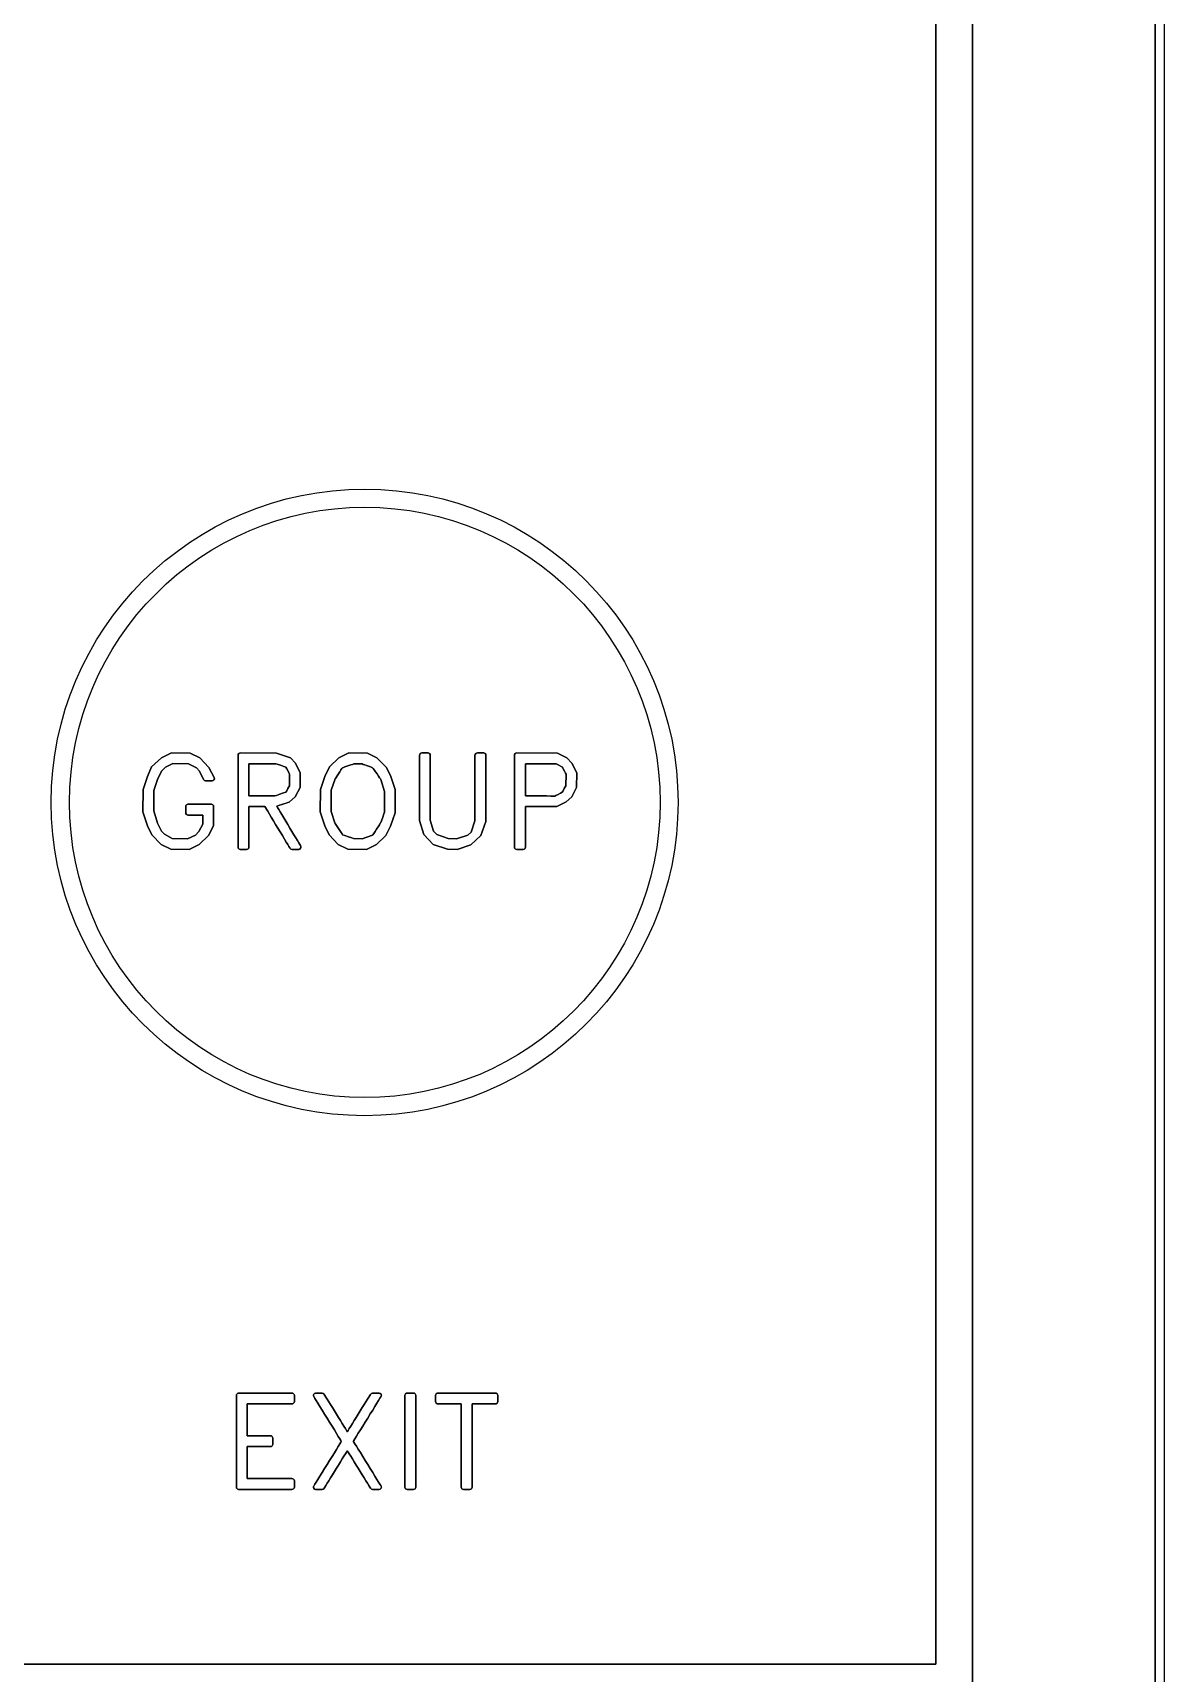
# Model space of a CAD drawing. Extents: x 5.5 to 12.5, y 5.1 to 18.5.
# Drawn here: x 11.264 to 12.51, y 13.008 to 14.815 of the extents above; entities that cross this region are included whole.
import ezdxf

# ---------------------------------------------------------------- set-up
doc = ezdxf.new("R2010")
doc.units = 0
doc.header["$MEASUREMENT"] = 0
doc.layers.get('0').update_dxf_attribs({"linetype": 'CONTINUOUS'})

msp = doc.modelspace()

# ---------------------------------------------------------------- linework, layer by layer
at = {"color": 7}
for centre, radius in [((11.6296, 13.9673), 0.345), ((11.6298, 13.9673), 0.325)]:
    msp.add_circle(centre, radius, dxfattribs=at)
for points, knots in [([(12.1297, 18.4983), (12.1297, 18.4983), (5.8796, 18.4983), (5.8796, 18.4983), (5.6701, 18.4983), (5.4996, 18.3279), (5.4996, 18.1183), (5.4996, 18.1183), (5.4996, 5.8684), (5.4996, 5.8684), (5.4996, 5.6589), (5.6701, 5.4884), (5.8796, 5.4884), (5.8796, 5.4884), (12.1297, 5.4884), (12.1297, 5.4884), (12.3391, 5.4884), (12.5097, 5.6589), (12.5097, 5.8684), (12.5097, 5.8684), (12.5097, 18.1183), (12.5097, 18.1183), (12.5097, 18.3279), (12.3391, 18.4983), (12.1297, 18.4983)], [0, 0, 0, 0, 1, 1, 1, 2, 2, 2, 3, 3, 3, 4, 4, 4, 5, 5, 5, 6, 6, 6, 7, 7, 7, 8, 8, 8, 8]), ([(12.1297, 18.4883), (12.1297, 18.4883), (5.8796, 18.4883), (5.8796, 18.4883), (5.6756, 18.4883), (5.5096, 18.3224), (5.5096, 18.1183), (5.5096, 18.1183), (5.5096, 5.8684), (5.5096, 5.8684), (5.5096, 5.6644), (5.6756, 5.4984), (5.8796, 5.4984), (5.8796, 5.4984), (12.1297, 5.4984), (12.1297, 5.4984), (12.1724, 5.4984), (12.213, 5.5056), (12.2513, 5.519), (12.2513, 5.519), (12.2489, 5.519), (12.2489, 5.519), (12.2489, 5.519), (12.2382, 5.5232), (12.2382, 5.5232), (12.2382, 5.5232), (12.2341, 5.5273), (12.2341, 5.5273), (12.2341, 5.5273), (12.231, 5.5332), (12.231, 5.5332), (12.2313, 5.5325), (12.2323, 5.5325), (12.233, 5.5321), (12.2327, 5.5328), (12.2323, 5.5339), (12.2323, 5.5339), (12.232, 5.5345), (12.2316, 5.5352), (12.2316, 5.5359), (12.2316, 5.537), (12.2323, 5.538), (12.2334, 5.5383), (12.2351, 5.539), (12.2365, 5.5383), (12.2372, 5.5363), (12.2372, 5.5363), (12.2378, 5.5356), (12.2382, 5.5349), (12.2382, 5.5352), (12.2389, 5.5356), (12.2389, 5.5359), (12.2389, 5.5363), (12.2389, 5.5366), (12.2385, 5.537), (12.2385, 5.537), (12.2406, 5.5321), (12.2406, 5.5321), (12.2406, 5.5321), (12.2423, 5.5304), (12.2434, 5.5297), (12.2444, 5.5294), (12.2502, 5.5273), (12.2502, 5.5273), (12.2502, 5.5273), (12.2578, 5.527), (12.2578, 5.527), (12.2578, 5.527), (12.2647, 5.5294), (12.2661, 5.5297), (12.2668, 5.5304), (12.2699, 5.5335), (12.2706, 5.5342), (12.2709, 5.5356), (12.273, 5.5414), (12.273, 5.5414), (12.273, 5.5414), (12.2733, 5.5463), (12.2733, 5.5463), (12.2733, 5.5463), (12.2709, 5.5528), (12.2706, 5.5542), (12.2699, 5.5549), (12.2668, 5.558), (12.2657, 5.559), (12.2647, 5.5594), (12.2589, 5.5614), (12.2589, 5.5614), (12.2589, 5.5614), (12.2513, 5.5614), (12.2513, 5.5614), (12.2513, 5.5614), (12.2444, 5.5594), (12.243, 5.559), (12.2423, 5.558), (12.2396, 5.5552), (12.2396, 5.5552), (12.2385, 5.5542), (12.2368, 5.5538), (12.2354, 5.5545), (12.2341, 5.5552), (12.2334, 5.5566), (12.2334, 5.558), (12.2334, 5.558), (12.2368, 5.5879), (12.2368, 5.5879), (12.2368, 5.5897), (12.2385, 5.591), (12.2403, 5.591), (12.2403, 5.591), (12.2713, 5.591), (12.2713, 5.591), (12.2733, 5.591), (12.2747, 5.589), (12.2747, 5.5869), (12.2747, 5.5848), (12.2733, 5.5828), (12.2713, 5.5828), (12.2713, 5.5828), (12.2496, 5.5828), (12.2447, 5.5828), (12.244, 5.5793), (12.2437, 5.5735), (12.243, 5.5676), (12.2461, 5.5687), (12.2499, 5.5697), (12.2499, 5.5697), (12.2499, 5.5697), (12.2602, 5.5697), (12.2602, 5.5697), (12.2602, 5.5697), (12.2695, 5.5666), (12.2695, 5.5666), (12.2702, 5.5662), (12.2706, 5.5659), (12.2709, 5.5656), (12.2709, 5.5656), (12.2775, 5.5594), (12.2775, 5.5594), (12.2778, 5.559), (12.2781, 5.5583), (12.2781, 5.558), (12.2781, 5.558), (12.2816, 5.5473), (12.2816, 5.5473), (12.2816, 5.5473), (12.2812, 5.5401), (12.2812, 5.5401), (12.2812, 5.5401), (12.2781, 5.5308), (12.2781, 5.5308), (12.2781, 5.5301), (12.2778, 5.5297), (12.2775, 5.5294), (12.2775, 5.5294), (12.2771, 5.529), (12.2771, 5.529), (12.408, 5.5862), (12.4997, 5.7168), (12.4997, 5.8684), (12.4997, 5.8684), (12.4997, 18.1183), (12.4997, 18.1183), (12.4997, 18.3224), (12.3336, 18.4883), (12.1297, 18.4883)], [0, 0, 0, 0, 1, 1, 1, 2, 2, 2, 3, 3, 3, 4, 4, 4, 5, 5, 5, 6, 6, 6, 7, 7, 7, 8, 8, 8, 9, 9, 9, 10, 10, 10, 11, 11, 11, 12, 12, 12, 13, 13, 13, 14, 14, 14, 15, 15, 15, 16, 16, 16, 17, 17, 17, 18, 18, 18, 19, 19, 19, 20, 20, 20, 21, 21, 21, 22, 22, 22, 23, 23, 23, 24, 24, 24, 25, 25, 25, 26, 26, 26, 27, 27, 27, 28, 28, 28, 29, 29, 29, 30, 30, 30, 31, 31, 31, 32, 32, 32, 33, 33, 33, 34, 34, 34, 35, 35, 35, 36, 36, 36, 37, 37, 37, 38, 38, 38, 39, 39, 39, 40, 40, 40, 41, 41, 41, 42, 42, 42, 43, 43, 43, 44, 44, 44, 45, 45, 45, 46, 46, 46, 47, 47, 47, 48, 48, 48, 49, 49, 49, 50, 50, 50, 51, 51, 51, 52, 52, 52, 53, 53, 53, 54, 54, 54, 55, 55, 55, 55]), ([(12.4997, 5.8684), (12.4997, 5.7168), (12.408, 5.5862), (12.2771, 5.529), (12.2771, 5.529), (12.2775, 5.5294), (12.2775, 5.5294), (12.2778, 5.5297), (12.2781, 5.5301), (12.2781, 5.5308), (12.2781, 5.5308), (12.2812, 5.5401), (12.2812, 5.5401), (12.2812, 5.5401), (12.2816, 5.5473), (12.2816, 5.5473), (12.2816, 5.5473), (12.2781, 5.558), (12.2781, 5.558), (12.2781, 5.5583), (12.2778, 5.559), (12.2775, 5.5594), (12.2775, 5.5594), (12.2709, 5.5656), (12.2709, 5.5656), (12.2706, 5.5659), (12.2702, 5.5662), (12.2695, 5.5666), (12.2695, 5.5666), (12.2602, 5.5697), (12.2602, 5.5697), (12.2602, 5.5697), (12.2499, 5.5697), (12.2499, 5.5697), (12.2499, 5.5697), (12.2461, 5.5687), (12.243, 5.5676), (12.2437, 5.5735), (12.244, 5.5793), (12.2447, 5.5828), (12.2496, 5.5828), (12.2713, 5.5828), (12.2713, 5.5828), (12.2733, 5.5828), (12.2747, 5.5848), (12.2747, 5.5869), (12.2747, 5.589), (12.2733, 5.591), (12.2713, 5.591), (12.2713, 5.591), (12.2403, 5.591), (12.2403, 5.591), (12.2385, 5.591), (12.2368, 5.5897), (12.2368, 5.5879), (12.2368, 5.5879), (12.2334, 5.558), (12.2334, 5.558), (12.2334, 5.5566), (12.2341, 5.5552), (12.2354, 5.5545), (12.2368, 5.5538), (12.2385, 5.5542), (12.2396, 5.5552), (12.2396, 5.5552), (12.2423, 5.558), (12.243, 5.559), (12.2444, 5.5594), (12.2513, 5.5614), (12.2513, 5.5614), (12.2513, 5.5614), (12.2589, 5.5614), (12.2589, 5.5614), (12.2589, 5.5614), (12.2647, 5.5594), (12.2657, 5.559), (12.2668, 5.558), (12.2699, 5.5549), (12.2706, 5.5542), (12.2709, 5.5528), (12.2733, 5.5463), (12.2733, 5.5463), (12.2733, 5.5463), (12.273, 5.5414), (12.273, 5.5414), (12.273, 5.5414), (12.2709, 5.5356), (12.2706, 5.5342), (12.2699, 5.5335), (12.2668, 5.5304), (12.2661, 5.5297), (12.2647, 5.5294), (12.2578, 5.527), (12.2578, 5.527), (12.2578, 5.527), (12.2502, 5.5273), (12.2502, 5.5273), (12.2502, 5.5273), (12.2444, 5.5294), (12.2434, 5.5297), (12.2423, 5.5304), (12.2406, 5.5321), (12.2406, 5.5321), (12.2406, 5.5321), (12.2385, 5.537), (12.2385, 5.537), (12.2389, 5.5366), (12.2389, 5.5363), (12.2389, 5.5359), (12.2389, 5.5356), (12.2382, 5.5352), (12.2382, 5.5349), (12.2378, 5.5356), (12.2372, 5.5363), (12.2372, 5.5363), (12.2365, 5.5383), (12.2351, 5.539), (12.2334, 5.5383), (12.2323, 5.538), (12.2316, 5.537), (12.2316, 5.5359), (12.2316, 5.5352), (12.232, 5.5345), (12.2323, 5.5339), (12.2323, 5.5339), (12.2327, 5.5328), (12.233, 5.5321), (12.2323, 5.5325), (12.2313, 5.5325), (12.231, 5.5332), (12.231, 5.5332), (12.2341, 5.5273), (12.2341, 5.5273), (12.2341, 5.5273), (12.2382, 5.5232), (12.2382, 5.5232), (12.2382, 5.5232), (12.2489, 5.519), (12.2489, 5.519), (12.2489, 5.519), (12.2513, 5.519), (12.2513, 5.519), (12.213, 5.5056), (12.1724, 5.4984), (12.1297, 5.4984), (12.1297, 5.4984), (5.8796, 5.4984), (5.8796, 5.4984), (5.6756, 5.4984), (5.5096, 5.6644), (5.5096, 5.8684), (5.5096, 5.8684), (5.5096, 18.1183), (5.5096, 18.1183), (5.5096, 18.3224), (5.6756, 18.4883), (5.8796, 18.4883), (5.8796, 18.4883), (12.1297, 18.4883), (12.1297, 18.4883), (12.3336, 18.4883), (12.4997, 18.3224), (12.4997, 18.1183), (12.4997, 18.1183), (12.4997, 5.8684), (12.4997, 5.8684)], [0, 0, 0, 0, 1, 1, 1, 2, 2, 2, 3, 3, 3, 4, 4, 4, 5, 5, 5, 6, 6, 6, 7, 7, 7, 8, 8, 8, 9, 9, 9, 10, 10, 10, 11, 11, 11, 12, 12, 12, 13, 13, 13, 14, 14, 14, 15, 15, 15, 16, 16, 16, 17, 17, 17, 18, 18, 18, 19, 19, 19, 20, 20, 20, 21, 21, 21, 22, 22, 22, 23, 23, 23, 24, 24, 24, 25, 25, 25, 26, 26, 26, 27, 27, 27, 28, 28, 28, 29, 29, 29, 30, 30, 30, 31, 31, 31, 32, 32, 32, 33, 33, 33, 34, 34, 34, 35, 35, 35, 36, 36, 36, 37, 37, 37, 38, 38, 38, 39, 39, 39, 40, 40, 40, 41, 41, 41, 42, 42, 42, 43, 43, 43, 44, 44, 44, 45, 45, 45, 46, 46, 46, 47, 47, 47, 48, 48, 48, 49, 49, 49, 50, 50, 50, 51, 51, 51, 52, 52, 52, 53, 53, 53, 54, 54, 54, 55, 55, 55, 55]), ([(12.2985, 11.5807), (12.2985, 11.5145), (12.2447, 11.4608), (12.1786, 11.4608), (12.1786, 11.4608), (5.8286, 11.4608), (5.8286, 11.4608), (5.7624, 11.4608), (5.7087, 11.5145), (5.7087, 11.5807), (5.7087, 11.5807), (5.7087, 16.5428), (5.7087, 16.5428), (5.7087, 16.609), (5.7624, 16.6627), (5.8286, 16.6627), (5.8286, 16.6627), (12.1786, 16.6627), (12.1786, 16.6627), (12.2447, 16.6627), (12.2985, 16.609), (12.2985, 16.5428), (12.2985, 16.5428), (12.2985, 11.5807), (12.2985, 11.5807)], [0, 0, 0, 0, 1, 1, 1, 2, 2, 2, 3, 3, 3, 4, 4, 4, 5, 5, 5, 6, 6, 6, 7, 7, 7, 8, 8, 8, 8]), ([(12.1786, 16.6627), (12.1786, 16.6627), (5.8286, 16.6627), (5.8286, 16.6627), (5.7624, 16.6627), (5.7087, 16.609), (5.7087, 16.5428), (5.7087, 16.5428), (5.7087, 11.5807), (5.7087, 11.5807), (5.7087, 11.5145), (5.7624, 11.4608), (5.8286, 11.4608), (5.8286, 11.4608), (12.1786, 11.4608), (12.1786, 11.4608), (12.2447, 11.4608), (12.2985, 11.5145), (12.2985, 11.5807), (12.2985, 11.5807), (12.2985, 16.5428), (12.2985, 16.5428), (12.2985, 16.609), (12.2447, 16.6627), (12.1786, 16.6627)], [0, 0, 0, 0, 1, 1, 1, 2, 2, 2, 3, 3, 3, 4, 4, 4, 5, 5, 5, 6, 6, 6, 7, 7, 7, 8, 8, 8, 8]), ([(12.1786, 16.6228), (12.1786, 16.6228), (5.8286, 16.6228), (5.8286, 16.6228), (5.7845, 16.6228), (5.7487, 16.5869), (5.7487, 16.5428), (5.7487, 16.5428), (5.7487, 13.0185), (5.7487, 13.0185), (5.7487, 13.0185), (12.2585, 13.0185), (12.2585, 13.0185), (12.2585, 13.0185), (12.2585, 16.5428), (12.2585, 16.5428), (12.2585, 16.5869), (12.2227, 16.6228), (12.1786, 16.6228)], [0, 0, 0, 0, 1, 1, 1, 2, 2, 2, 3, 3, 3, 4, 4, 4, 5, 5, 5, 6, 6, 6, 6]), ([(12.2585, 13.0185), (12.2585, 13.0185), (5.7487, 13.0185), (5.7487, 13.0185), (5.7487, 13.0185), (5.7487, 16.5428), (5.7487, 16.5428), (5.7487, 16.5869), (5.7845, 16.6228), (5.8286, 16.6228), (5.8286, 16.6228), (12.1786, 16.6228), (12.1786, 16.6228), (12.2227, 16.6228), (12.2585, 16.5869), (12.2585, 16.5428), (12.2585, 16.5428), (12.2585, 13.0185), (12.2585, 13.0185)], [0, 0, 0, 0, 1, 1, 1, 2, 2, 2, 3, 3, 3, 4, 4, 4, 5, 5, 5, 6, 6, 6, 6]), ([(11.4637, 13.9923), (11.4634, 13.9914), (11.4627, 13.991), (11.4617, 13.991), (11.4617, 13.991), (11.4544, 13.991), (11.4544, 13.991), (11.4537, 13.991), (11.4527, 13.9916), (11.4524, 13.9924), (11.4524, 13.9924), (11.4479, 14.0016), (11.4479, 14.0016), (11.4479, 14.0016), (11.4444, 14.0052), (11.4444, 14.0052), (11.4444, 14.0052), (11.4358, 14.0098), (11.4358, 14.0098), (11.4358, 14.0098), (11.4186, 14.01), (11.4186, 14.01), (11.4186, 14.01), (11.4103, 14.006), (11.4103, 14.006), (11.4103, 14.006), (11.4065, 14.0021), (11.4065, 14.0021), (11.4065, 14.0021), (11.4021, 13.9935), (11.4021, 13.9935), (11.4021, 13.9935), (11.3976, 13.9804), (11.3976, 13.9804), (11.3976, 13.9804), (11.3976, 13.958), (11.3976, 13.958), (11.3976, 13.958), (11.4017, 13.9444), (11.4017, 13.9444), (11.4017, 13.9444), (11.4062, 13.9358), (11.4062, 13.9358), (11.4062, 13.9358), (11.4093, 13.9323), (11.4093, 13.9323), (11.4093, 13.9323), (11.4179, 13.9275), (11.4179, 13.9275), (11.4179, 13.9275), (11.4348, 13.9273), (11.4348, 13.9273), (11.4348, 13.9273), (11.4434, 13.9314), (11.4434, 13.9314), (11.4434, 13.9314), (11.4472, 13.9352), (11.4472, 13.9352), (11.4472, 13.9352), (11.4517, 13.9432), (11.4517, 13.9432), (11.4517, 13.9432), (11.4517, 13.9501), (11.4517, 13.9533), (11.4479, 13.9533), (11.4351, 13.9533), (11.4351, 13.9533), (11.4338, 13.9533), (11.4327, 13.9545), (11.4327, 13.9559), (11.4327, 13.9559), (11.4327, 13.9628), (11.4327, 13.9628), (11.4327, 13.9642), (11.4338, 13.9652), (11.4351, 13.9652), (11.4351, 13.9652), (11.461, 13.9652), (11.461, 13.9652), (11.4623, 13.9652), (11.4634, 13.9642), (11.4634, 13.9628), (11.4634, 13.9628), (11.4634, 13.9414), (11.4634, 13.9414), (11.4634, 13.9414), (11.4579, 13.9309), (11.4579, 13.9309), (11.4579, 13.9309), (11.4475, 13.9208), (11.4475, 13.9208), (11.4475, 13.9208), (11.4365, 13.9156), (11.4365, 13.9156), (11.4365, 13.9156), (11.4162, 13.9158), (11.4162, 13.9158), (11.4162, 13.9158), (11.4055, 13.9211), (11.4055, 13.9211), (11.4055, 13.9211), (11.3955, 13.9316), (11.3955, 13.9316), (11.3955, 13.9316), (11.3907, 13.9416), (11.3907, 13.9416), (11.3907, 13.9416), (11.3855, 13.9568), (11.3855, 13.9568), (11.3855, 13.9568), (11.3859, 13.9814), (11.3859, 13.9814), (11.3859, 13.9814), (11.3907, 13.9959), (11.3907, 13.9959), (11.3907, 13.9959), (11.3952, 14.0066), (11.3952, 14.0066), (11.3952, 14.0066), (11.4062, 14.0165), (11.4062, 14.0165), (11.4062, 14.0165), (11.4172, 14.0217), (11.4172, 14.0217), (11.4172, 14.0217), (11.4375, 14.0215), (11.4375, 14.0215), (11.4375, 14.0215), (11.4482, 14.0162), (11.4482, 14.0162), (11.4482, 14.0162), (11.4582, 14.0059), (11.4582, 14.0059), (11.4582, 14.0059), (11.4641, 13.9947), (11.4641, 13.9947), (11.4644, 13.9938), (11.4644, 13.9929), (11.4637, 13.9923)], [0, 0, 0, 0, 1, 1, 1, 2, 2, 2, 3, 3, 3, 4, 4, 4, 5, 5, 5, 6, 6, 6, 7, 7, 7, 8, 8, 8, 9, 9, 9, 10, 10, 10, 11, 11, 11, 12, 12, 12, 13, 13, 13, 14, 14, 14, 15, 15, 15, 16, 16, 16, 17, 17, 17, 18, 18, 18, 19, 19, 19, 20, 20, 20, 21, 21, 21, 22, 22, 22, 23, 23, 23, 24, 24, 24, 25, 25, 25, 26, 26, 26, 27, 27, 27, 28, 28, 28, 29, 29, 29, 30, 30, 30, 31, 31, 31, 32, 32, 32, 33, 33, 33, 34, 34, 34, 35, 35, 35, 36, 36, 36, 37, 37, 37, 38, 38, 38, 39, 39, 39, 40, 40, 40, 41, 41, 41, 42, 42, 42, 43, 43, 43, 44, 44, 44, 45, 45, 45, 46, 46, 46, 46]), ([(11.4482, 14.0162), (11.4482, 14.0162), (11.4375, 14.0215), (11.4375, 14.0215), (11.4375, 14.0215), (11.4172, 14.0217), (11.4172, 14.0217), (11.4172, 14.0217), (11.4062, 14.0165), (11.4062, 14.0165), (11.4062, 14.0165), (11.3952, 14.0066), (11.3952, 14.0066), (11.3952, 14.0066), (11.3907, 13.9959), (11.3907, 13.9959), (11.3907, 13.9959), (11.3859, 13.9814), (11.3859, 13.9814), (11.3859, 13.9814), (11.3855, 13.9568), (11.3855, 13.9568), (11.3855, 13.9568), (11.3907, 13.9416), (11.3907, 13.9416), (11.3907, 13.9416), (11.3955, 13.9316), (11.3955, 13.9316), (11.3955, 13.9316), (11.4055, 13.9211), (11.4055, 13.9211), (11.4055, 13.9211), (11.4162, 13.9158), (11.4162, 13.9158), (11.4162, 13.9158), (11.4365, 13.9156), (11.4365, 13.9156), (11.4365, 13.9156), (11.4475, 13.9208), (11.4475, 13.9208), (11.4475, 13.9208), (11.4579, 13.9309), (11.4579, 13.9309), (11.4579, 13.9309), (11.4634, 13.9414), (11.4634, 13.9414), (11.4634, 13.9414), (11.4634, 13.9628), (11.4634, 13.9628), (11.4634, 13.9642), (11.4623, 13.9652), (11.461, 13.9652), (11.461, 13.9652), (11.4351, 13.9652), (11.4351, 13.9652), (11.4338, 13.9652), (11.4327, 13.9642), (11.4327, 13.9628), (11.4327, 13.9628), (11.4327, 13.9559), (11.4327, 13.9559), (11.4327, 13.9545), (11.4338, 13.9533), (11.4351, 13.9533), (11.4351, 13.9533), (11.4479, 13.9533), (11.4517, 13.9533), (11.4517, 13.9501), (11.4517, 13.9432), (11.4517, 13.9432), (11.4517, 13.9432), (11.4472, 13.9352), (11.4472, 13.9352), (11.4472, 13.9352), (11.4434, 13.9314), (11.4434, 13.9314), (11.4434, 13.9314), (11.4348, 13.9273), (11.4348, 13.9273), (11.4348, 13.9273), (11.4179, 13.9275), (11.4179, 13.9275), (11.4179, 13.9275), (11.4093, 13.9323), (11.4093, 13.9323), (11.4093, 13.9323), (11.4062, 13.9358), (11.4062, 13.9358), (11.4062, 13.9358), (11.4017, 13.9444), (11.4017, 13.9444), (11.4017, 13.9444), (11.3976, 13.958), (11.3976, 13.958), (11.3976, 13.958), (11.3976, 13.9804), (11.3976, 13.9804), (11.3976, 13.9804), (11.4021, 13.9935), (11.4021, 13.9935), (11.4021, 13.9935), (11.4065, 14.0021), (11.4065, 14.0021), (11.4065, 14.0021), (11.4103, 14.006), (11.4103, 14.006), (11.4103, 14.006), (11.4186, 14.01), (11.4186, 14.01), (11.4186, 14.01), (11.4358, 14.0098), (11.4358, 14.0098), (11.4358, 14.0098), (11.4444, 14.0052), (11.4444, 14.0052), (11.4444, 14.0052), (11.4479, 14.0016), (11.4479, 14.0016), (11.4479, 14.0016), (11.4524, 13.9924), (11.4524, 13.9924), (11.4527, 13.9916), (11.4537, 13.991), (11.4544, 13.991), (11.4544, 13.991), (11.4617, 13.991), (11.4617, 13.991), (11.4627, 13.991), (11.4634, 13.9914), (11.4637, 13.9923), (11.4644, 13.9929), (11.4644, 13.9938), (11.4641, 13.9947), (11.4641, 13.9947), (11.4582, 14.0059), (11.4582, 14.0059), (11.4582, 14.0059), (11.4482, 14.0162), (11.4482, 14.0162)], [0, 0, 0, 0, 1, 1, 1, 2, 2, 2, 3, 3, 3, 4, 4, 4, 5, 5, 5, 6, 6, 6, 7, 7, 7, 8, 8, 8, 9, 9, 9, 10, 10, 10, 11, 11, 11, 12, 12, 12, 13, 13, 13, 14, 14, 14, 15, 15, 15, 16, 16, 16, 17, 17, 17, 18, 18, 18, 19, 19, 19, 20, 20, 20, 21, 21, 21, 22, 22, 22, 23, 23, 23, 24, 24, 24, 25, 25, 25, 26, 26, 26, 27, 27, 27, 28, 28, 28, 29, 29, 29, 30, 30, 30, 31, 31, 31, 32, 32, 32, 33, 33, 33, 34, 34, 34, 35, 35, 35, 36, 36, 36, 37, 37, 37, 38, 38, 38, 39, 39, 39, 40, 40, 40, 41, 41, 41, 42, 42, 42, 43, 43, 43, 44, 44, 44, 45, 45, 45, 46, 46, 46, 46]), ([(11.5592, 13.9168), (11.5588, 13.9161), (11.5578, 13.9156), (11.5571, 13.9156), (11.5571, 13.9156), (11.5499, 13.9156), (11.5499, 13.9156), (11.5488, 13.9156), (11.5481, 13.9161), (11.5474, 13.9168), (11.5474, 13.9168), (11.5213, 13.9604), (11.5199, 13.9626), (11.5178, 13.9626), (11.5058, 13.9626), (11.5023, 13.9626), (11.5023, 13.9581), (11.5023, 13.918), (11.5023, 13.918), (11.5023, 13.9166), (11.5009, 13.9156), (11.4996, 13.9156), (11.4996, 13.9156), (11.4927, 13.9156), (11.4927, 13.9156), (11.4913, 13.9156), (11.4903, 13.9166), (11.4903, 13.918), (11.4903, 13.918), (11.4903, 14.0191), (11.4903, 14.0191), (11.4903, 14.0207), (11.4913, 14.0217), (11.4927, 14.0217), (11.4927, 14.0217), (11.5326, 14.0215), (11.5326, 14.0215), (11.5326, 14.0215), (11.5481, 14.0162), (11.5481, 14.0162), (11.5481, 14.0162), (11.5536, 14.0105), (11.5536, 14.0105), (11.5536, 14.0105), (11.5585, 13.9997), (11.5585, 13.9997), (11.5585, 13.9997), (11.5585, 13.9838), (11.5585, 13.9838), (11.5585, 13.9838), (11.553, 13.9733), (11.553, 13.9733), (11.553, 13.9733), (11.5471, 13.9678), (11.5471, 13.9678), (11.5471, 13.9678), (11.535, 13.9638), (11.533, 13.9631), (11.5364, 13.9573), (11.5592, 13.9194), (11.5592, 13.9194), (11.5595, 13.919), (11.5595, 13.9185), (11.5595, 13.918), (11.5595, 13.9177), (11.5595, 13.9172), (11.5592, 13.9168)], [0, 0, 0, 0, 1, 1, 1, 2, 2, 2, 3, 3, 3, 4, 4, 4, 5, 5, 5, 6, 6, 6, 7, 7, 7, 8, 8, 8, 9, 9, 9, 10, 10, 10, 11, 11, 11, 12, 12, 12, 13, 13, 13, 14, 14, 14, 15, 15, 15, 16, 16, 16, 17, 17, 17, 18, 18, 18, 19, 19, 19, 20, 20, 20, 21, 21, 21, 22, 22, 22, 22]), ([(11.533, 13.9631), (11.535, 13.9638), (11.5471, 13.9678), (11.5471, 13.9678), (11.5471, 13.9678), (11.553, 13.9733), (11.553, 13.9733), (11.553, 13.9733), (11.5585, 13.9838), (11.5585, 13.9838), (11.5585, 13.9838), (11.5585, 13.9997), (11.5585, 13.9997), (11.5585, 13.9997), (11.5536, 14.0105), (11.5536, 14.0105), (11.5536, 14.0105), (11.5481, 14.0162), (11.5481, 14.0162), (11.5481, 14.0162), (11.5326, 14.0215), (11.5326, 14.0215), (11.5326, 14.0215), (11.4927, 14.0217), (11.4927, 14.0217), (11.4913, 14.0217), (11.4903, 14.0207), (11.4903, 14.0191), (11.4903, 14.0191), (11.4903, 13.918), (11.4903, 13.918), (11.4903, 13.9166), (11.4913, 13.9156), (11.4927, 13.9156), (11.4927, 13.9156), (11.4996, 13.9156), (11.4996, 13.9156), (11.5009, 13.9156), (11.5023, 13.9166), (11.5023, 13.918), (11.5023, 13.918), (11.5023, 13.9581), (11.5023, 13.9626), (11.5058, 13.9626), (11.5178, 13.9626), (11.5199, 13.9626), (11.5213, 13.9604), (11.5474, 13.9168), (11.5474, 13.9168), (11.5481, 13.9161), (11.5488, 13.9156), (11.5499, 13.9156), (11.5499, 13.9156), (11.5571, 13.9156), (11.5571, 13.9156), (11.5578, 13.9156), (11.5588, 13.9161), (11.5592, 13.9168), (11.5595, 13.9172), (11.5595, 13.9177), (11.5595, 13.918), (11.5595, 13.9185), (11.5595, 13.919), (11.5592, 13.9194), (11.5592, 13.9194), (11.5364, 13.9573), (11.533, 13.9631)], [0, 0, 0, 0, 1, 1, 1, 2, 2, 2, 3, 3, 3, 4, 4, 4, 5, 5, 5, 6, 6, 6, 7, 7, 7, 8, 8, 8, 9, 9, 9, 10, 10, 10, 11, 11, 11, 12, 12, 12, 13, 13, 13, 14, 14, 14, 15, 15, 15, 16, 16, 16, 17, 17, 17, 18, 18, 18, 19, 19, 19, 20, 20, 20, 21, 21, 21, 22, 22, 22, 22]), ([(11.6632, 13.9559), (11.6632, 13.9559), (11.658, 13.9413), (11.658, 13.9413), (11.658, 13.9413), (11.6529, 13.9309), (11.6529, 13.9309), (11.6529, 13.9309), (11.6425, 13.9208), (11.6425, 13.9208), (11.6425, 13.9208), (11.6315, 13.9156), (11.6315, 13.9156), (11.6315, 13.9156), (11.6112, 13.9158), (11.6112, 13.9158), (11.6112, 13.9158), (11.6005, 13.9211), (11.6005, 13.9211), (11.6005, 13.9211), (11.5905, 13.9316), (11.5905, 13.9316), (11.5905, 13.9316), (11.5857, 13.9416), (11.5857, 13.9416), (11.5857, 13.9416), (11.5805, 13.9568), (11.5805, 13.9568), (11.5805, 13.9568), (11.5809, 13.9814), (11.5809, 13.9814), (11.5809, 13.9814), (11.5857, 13.996), (11.5857, 13.996), (11.5857, 13.996), (11.5909, 14.0066), (11.5909, 14.0066), (11.5909, 14.0066), (11.6012, 14.0165), (11.6012, 14.0165), (11.6012, 14.0165), (11.6122, 14.0217), (11.6122, 14.0217), (11.6122, 14.0217), (11.6329, 14.0215), (11.6329, 14.0215), (11.6329, 14.0215), (11.6432, 14.0162), (11.6432, 14.0162), (11.6432, 14.0162), (11.6536, 14.0059), (11.6536, 14.0059), (11.6536, 14.0059), (11.6584, 13.9957), (11.6584, 13.9957), (11.6584, 13.9957), (11.6632, 13.9814), (11.6632, 13.9814), (11.6632, 13.9811), (11.6632, 13.9809), (11.6632, 13.9805), (11.6632, 13.9805), (11.6632, 13.9559), (11.6632, 13.9559)], [0, 0, 0, 0, 1, 1, 1, 2, 2, 2, 3, 3, 3, 4, 4, 4, 5, 5, 5, 6, 6, 6, 7, 7, 7, 8, 8, 8, 9, 9, 9, 10, 10, 10, 11, 11, 11, 12, 12, 12, 13, 13, 13, 14, 14, 14, 15, 15, 15, 16, 16, 16, 17, 17, 17, 18, 18, 18, 19, 19, 19, 20, 20, 20, 21, 21, 21, 21]), ([(11.6584, 13.9957), (11.6584, 13.9957), (11.6536, 14.0059), (11.6536, 14.0059), (11.6536, 14.0059), (11.6432, 14.0162), (11.6432, 14.0162), (11.6432, 14.0162), (11.6329, 14.0215), (11.6329, 14.0215), (11.6329, 14.0215), (11.6122, 14.0217), (11.6122, 14.0217), (11.6122, 14.0217), (11.6012, 14.0165), (11.6012, 14.0165), (11.6012, 14.0165), (11.5909, 14.0066), (11.5909, 14.0066), (11.5909, 14.0066), (11.5857, 13.996), (11.5857, 13.996), (11.5857, 13.996), (11.5809, 13.9814), (11.5809, 13.9814), (11.5809, 13.9814), (11.5805, 13.9568), (11.5805, 13.9568), (11.5805, 13.9568), (11.5857, 13.9416), (11.5857, 13.9416), (11.5857, 13.9416), (11.5905, 13.9316), (11.5905, 13.9316), (11.5905, 13.9316), (11.6005, 13.9211), (11.6005, 13.9211), (11.6005, 13.9211), (11.6112, 13.9158), (11.6112, 13.9158), (11.6112, 13.9158), (11.6315, 13.9156), (11.6315, 13.9156), (11.6315, 13.9156), (11.6425, 13.9208), (11.6425, 13.9208), (11.6425, 13.9208), (11.6529, 13.9309), (11.6529, 13.9309), (11.6529, 13.9309), (11.658, 13.9413), (11.658, 13.9413), (11.658, 13.9413), (11.6632, 13.9559), (11.6632, 13.9559), (11.6632, 13.9559), (11.6632, 13.9805), (11.6632, 13.9805), (11.6632, 13.9809), (11.6632, 13.9811), (11.6632, 13.9814), (11.6632, 13.9814), (11.6584, 13.9957), (11.6584, 13.9957)], [0, 0, 0, 0, 1, 1, 1, 2, 2, 2, 3, 3, 3, 4, 4, 4, 5, 5, 5, 6, 6, 6, 7, 7, 7, 8, 8, 8, 9, 9, 9, 10, 10, 10, 11, 11, 11, 12, 12, 12, 13, 13, 13, 14, 14, 14, 15, 15, 15, 16, 16, 16, 17, 17, 17, 18, 18, 18, 19, 19, 19, 20, 20, 20, 21, 21, 21, 21]), ([(11.6949, 13.932), (11.6949, 13.932), (11.6901, 13.9473), (11.6901, 13.9473), (11.6901, 13.9473), (11.6901, 14.0191), (11.6901, 14.0191), (11.6901, 14.0207), (11.6911, 14.0217), (11.6925, 14.0217), (11.6925, 14.0217), (11.6994, 14.0217), (11.6994, 14.0217), (11.7008, 14.0217), (11.7018, 14.0207), (11.7018, 14.0191), (11.7018, 14.0191), (11.7018, 13.9478), (11.7018, 13.9478), (11.7018, 13.9478), (11.7056, 13.9358), (11.7056, 13.9358), (11.7056, 13.9358), (11.709, 13.9318), (11.709, 13.9318), (11.709, 13.9318), (11.7214, 13.9275), (11.7214, 13.9275), (11.7214, 13.9275), (11.7307, 13.9273), (11.7307, 13.9273), (11.7307, 13.9273), (11.7431, 13.9311), (11.7431, 13.9311), (11.7431, 13.9311), (11.7469, 13.9347), (11.7469, 13.9347), (11.7469, 13.9347), (11.751, 13.9471), (11.751, 13.9471), (11.751, 13.9471), (11.751, 14.0191), (11.751, 14.0191), (11.751, 14.0207), (11.7524, 14.0217), (11.7538, 14.0217), (11.7538, 14.0217), (11.7607, 14.0217), (11.7607, 14.0217), (11.7621, 14.0217), (11.7631, 14.0207), (11.7631, 14.0191), (11.7631, 14.0191), (11.7631, 13.9473), (11.7631, 13.9473), (11.7631, 13.947), (11.7631, 13.9468), (11.7631, 13.9464), (11.7631, 13.9464), (11.7576, 13.9309), (11.7576, 13.9309), (11.7576, 13.9309), (11.7466, 13.9206), (11.7466, 13.9206), (11.7466, 13.9206), (11.7314, 13.9156), (11.7314, 13.9156), (11.7314, 13.9156), (11.7207, 13.9158), (11.7207, 13.9158), (11.7207, 13.9158), (11.7052, 13.9211), (11.7052, 13.9211), (11.7052, 13.9211), (11.6949, 13.932), (11.6949, 13.932)], [0, 0, 0, 0, 1, 1, 1, 2, 2, 2, 3, 3, 3, 4, 4, 4, 5, 5, 5, 6, 6, 6, 7, 7, 7, 8, 8, 8, 9, 9, 9, 10, 10, 10, 11, 11, 11, 12, 12, 12, 13, 13, 13, 14, 14, 14, 15, 15, 15, 16, 16, 16, 17, 17, 17, 18, 18, 18, 19, 19, 19, 20, 20, 20, 21, 21, 21, 22, 22, 22, 23, 23, 23, 24, 24, 24, 25, 25, 25, 25]), ([(11.7314, 13.9156), (11.7314, 13.9156), (11.7466, 13.9206), (11.7466, 13.9206), (11.7466, 13.9206), (11.7576, 13.9309), (11.7576, 13.9309), (11.7576, 13.9309), (11.7631, 13.9464), (11.7631, 13.9464), (11.7631, 13.9468), (11.7631, 13.947), (11.7631, 13.9473), (11.7631, 13.9473), (11.7631, 14.0191), (11.7631, 14.0191), (11.7631, 14.0207), (11.7621, 14.0217), (11.7607, 14.0217), (11.7607, 14.0217), (11.7538, 14.0217), (11.7538, 14.0217), (11.7524, 14.0217), (11.751, 14.0207), (11.751, 14.0191), (11.751, 14.0191), (11.751, 13.9471), (11.751, 13.9471), (11.751, 13.9471), (11.7469, 13.9347), (11.7469, 13.9347), (11.7469, 13.9347), (11.7431, 13.9311), (11.7431, 13.9311), (11.7431, 13.9311), (11.7307, 13.9273), (11.7307, 13.9273), (11.7307, 13.9273), (11.7214, 13.9275), (11.7214, 13.9275), (11.7214, 13.9275), (11.709, 13.9318), (11.709, 13.9318), (11.709, 13.9318), (11.7056, 13.9358), (11.7056, 13.9358), (11.7056, 13.9358), (11.7018, 13.9478), (11.7018, 13.9478), (11.7018, 13.9478), (11.7018, 14.0191), (11.7018, 14.0191), (11.7018, 14.0207), (11.7008, 14.0217), (11.6994, 14.0217), (11.6994, 14.0217), (11.6925, 14.0217), (11.6925, 14.0217), (11.6911, 14.0217), (11.6901, 14.0207), (11.6901, 14.0191), (11.6901, 14.0191), (11.6901, 13.9473), (11.6901, 13.9473), (11.6901, 13.9473), (11.6949, 13.932), (11.6949, 13.932), (11.6949, 13.932), (11.7052, 13.9211), (11.7052, 13.9211), (11.7052, 13.9211), (11.7207, 13.9158), (11.7207, 13.9158), (11.7207, 13.9158), (11.7314, 13.9156), (11.7314, 13.9156)], [0, 0, 0, 0, 1, 1, 1, 2, 2, 2, 3, 3, 3, 4, 4, 4, 5, 5, 5, 6, 6, 6, 7, 7, 7, 8, 8, 8, 9, 9, 9, 10, 10, 10, 11, 11, 11, 12, 12, 12, 13, 13, 13, 14, 14, 14, 15, 15, 15, 16, 16, 16, 17, 17, 17, 18, 18, 18, 19, 19, 19, 20, 20, 20, 21, 21, 21, 22, 22, 22, 23, 23, 23, 24, 24, 24, 25, 25, 25, 25]), ([(11.8627, 13.9838), (11.8627, 13.9838), (11.8575, 13.9733), (11.8575, 13.9733), (11.8575, 13.9733), (11.8516, 13.9678), (11.8516, 13.9678), (11.8516, 13.9678), (11.841, 13.9626), (11.841, 13.9626), (11.841, 13.9626), (11.811, 13.9626), (11.8065, 13.9626), (11.8065, 13.9581), (11.8065, 13.918), (11.8065, 13.918), (11.8065, 13.9166), (11.8055, 13.9156), (11.8041, 13.9156), (11.8041, 13.9156), (11.7972, 13.9156), (11.7972, 13.9156), (11.7958, 13.9156), (11.7945, 13.9166), (11.7945, 13.918), (11.7945, 13.918), (11.7945, 14.0191), (11.7945, 14.0191), (11.7945, 14.0207), (11.7958, 14.0217), (11.7972, 14.0217), (11.7972, 14.0217), (11.842, 14.0215), (11.842, 14.0215), (11.842, 14.0215), (11.8523, 14.0162), (11.8523, 14.0162), (11.8523, 14.0162), (11.8578, 14.0105), (11.8578, 14.0105), (11.8578, 14.0105), (11.8627, 14.0007), (11.8627, 14.0007), (11.863, 14.0004), (11.863, 14), (11.863, 13.9997), (11.863, 13.9997), (11.8627, 13.9838), (11.8627, 13.9838)], [0, 0, 0, 0, 1, 1, 1, 2, 2, 2, 3, 3, 3, 4, 4, 4, 5, 5, 5, 6, 6, 6, 7, 7, 7, 8, 8, 8, 9, 9, 9, 10, 10, 10, 11, 11, 11, 12, 12, 12, 13, 13, 13, 14, 14, 14, 15, 15, 15, 16, 16, 16, 16]), ([(11.8578, 14.0105), (11.8578, 14.0105), (11.8523, 14.0162), (11.8523, 14.0162), (11.8523, 14.0162), (11.842, 14.0215), (11.842, 14.0215), (11.842, 14.0215), (11.7972, 14.0217), (11.7972, 14.0217), (11.7958, 14.0217), (11.7945, 14.0207), (11.7945, 14.0191), (11.7945, 14.0191), (11.7945, 13.918), (11.7945, 13.918), (11.7945, 13.9166), (11.7958, 13.9156), (11.7972, 13.9156), (11.7972, 13.9156), (11.8041, 13.9156), (11.8041, 13.9156), (11.8055, 13.9156), (11.8065, 13.9166), (11.8065, 13.918), (11.8065, 13.918), (11.8065, 13.9581), (11.8065, 13.9626), (11.811, 13.9626), (11.841, 13.9626), (11.841, 13.9626), (11.841, 13.9626), (11.8516, 13.9678), (11.8516, 13.9678), (11.8516, 13.9678), (11.8575, 13.9733), (11.8575, 13.9733), (11.8575, 13.9733), (11.8627, 13.9838), (11.8627, 13.9838), (11.8627, 13.9838), (11.863, 13.9997), (11.863, 13.9997), (11.863, 14), (11.863, 14.0004), (11.8627, 14.0007), (11.8627, 14.0007), (11.8578, 14.0105), (11.8578, 14.0105)], [0, 0, 0, 0, 1, 1, 1, 2, 2, 2, 3, 3, 3, 4, 4, 4, 5, 5, 5, 6, 6, 6, 7, 7, 7, 8, 8, 8, 9, 9, 9, 10, 10, 10, 11, 11, 11, 12, 12, 12, 13, 13, 13, 14, 14, 14, 15, 15, 15, 16, 16, 16, 16]), ([(11.5471, 13.9983), (11.5471, 13.9983), (11.5437, 14.0045), (11.543, 14.006), (11.5416, 14.0066), (11.5319, 14.0098), (11.5319, 14.0098), (11.5319, 14.0098), (11.5064, 14.0098), (11.5023, 14.0098), (11.5023, 14.0057), (11.5023, 13.9786), (11.5023, 13.9747), (11.5064, 13.9745), (11.5309, 13.9745), (11.5309, 13.9745), (11.5309, 13.9745), (11.5412, 13.978), (11.543, 13.9785), (11.5437, 13.9799), (11.5468, 13.9855), (11.5468, 13.9855), (11.5468, 13.9855), (11.5471, 13.9983), (11.5471, 13.9983)], [0, 0, 0, 0, 1, 1, 1, 2, 2, 2, 3, 3, 3, 4, 4, 4, 5, 5, 5, 6, 6, 6, 7, 7, 7, 8, 8, 8, 8]), ([(11.543, 13.9785), (11.5412, 13.978), (11.5309, 13.9745), (11.5309, 13.9745), (11.5309, 13.9745), (11.5064, 13.9745), (11.5023, 13.9747), (11.5023, 13.9786), (11.5023, 14.0057), (11.5023, 14.0098), (11.5064, 14.0098), (11.5319, 14.0098), (11.5319, 14.0098), (11.5319, 14.0098), (11.5416, 14.0066), (11.543, 14.006), (11.5437, 14.0045), (11.5471, 13.9983), (11.5471, 13.9983), (11.5471, 13.9983), (11.5468, 13.9855), (11.5468, 13.9855), (11.5468, 13.9855), (11.5437, 13.9799), (11.543, 13.9785)], [0, 0, 0, 0, 1, 1, 1, 2, 2, 2, 3, 3, 3, 4, 4, 4, 5, 5, 5, 6, 6, 6, 7, 7, 7, 8, 8, 8, 8]), ([(11.6384, 14.0055), (11.637, 14.006), (11.6263, 14.0098), (11.6263, 14.0098), (11.6263, 14.0098), (11.6181, 14.0098), (11.6181, 14.0098), (11.6181, 14.0098), (11.6067, 14.006), (11.6053, 14.0055), (11.6043, 14.0043), (11.5971, 13.9931), (11.5971, 13.9931), (11.5971, 13.9931), (11.5926, 13.9807), (11.5926, 13.9807), (11.5926, 13.9807), (11.5926, 13.9573), (11.5926, 13.9573), (11.5926, 13.9573), (11.5967, 13.9447), (11.5967, 13.9447), (11.5967, 13.9447), (11.6046, 13.933), (11.6053, 13.9316), (11.6067, 13.9313), (11.6174, 13.9275), (11.6174, 13.9275), (11.6174, 13.9275), (11.627, 13.9273), (11.627, 13.9273), (11.627, 13.9273), (11.6384, 13.9311), (11.6384, 13.9311), (11.6384, 13.9311), (11.647, 13.9445), (11.6474, 13.9451), (11.6477, 13.9457), (11.6515, 13.9566), (11.6515, 13.9566), (11.6515, 13.9566), (11.6515, 13.9793), (11.6515, 13.9793), (11.6515, 13.9793), (11.6474, 13.9926), (11.6474, 13.9926), (11.6474, 13.9926), (11.6394, 14.0043), (11.6384, 14.0055)], [0, 0, 0, 0, 1, 1, 1, 2, 2, 2, 3, 3, 3, 4, 4, 4, 5, 5, 5, 6, 6, 6, 7, 7, 7, 8, 8, 8, 9, 9, 9, 10, 10, 10, 11, 11, 11, 12, 12, 12, 13, 13, 13, 14, 14, 14, 15, 15, 15, 16, 16, 16, 16]), ([(11.6515, 13.9793), (11.6515, 13.9793), (11.6515, 13.9566), (11.6515, 13.9566), (11.6515, 13.9566), (11.6477, 13.9457), (11.6474, 13.9451), (11.647, 13.9445), (11.6384, 13.9311), (11.6384, 13.9311), (11.6384, 13.9311), (11.627, 13.9273), (11.627, 13.9273), (11.627, 13.9273), (11.6174, 13.9275), (11.6174, 13.9275), (11.6174, 13.9275), (11.6067, 13.9313), (11.6053, 13.9316), (11.6046, 13.933), (11.5967, 13.9447), (11.5967, 13.9447), (11.5967, 13.9447), (11.5926, 13.9573), (11.5926, 13.9573), (11.5926, 13.9573), (11.5926, 13.9807), (11.5926, 13.9807), (11.5926, 13.9807), (11.5971, 13.9931), (11.5971, 13.9931), (11.5971, 13.9931), (11.6043, 14.0043), (11.6053, 14.0055), (11.6067, 14.006), (11.6181, 14.0098), (11.6181, 14.0098), (11.6181, 14.0098), (11.6263, 14.0098), (11.6263, 14.0098), (11.6263, 14.0098), (11.637, 14.006), (11.6384, 14.0055), (11.6394, 14.0043), (11.6474, 13.9926), (11.6474, 13.9926), (11.6474, 13.9926), (11.6515, 13.9793), (11.6515, 13.9793)], [0, 0, 0, 0, 1, 1, 1, 2, 2, 2, 3, 3, 3, 4, 4, 4, 5, 5, 5, 6, 6, 6, 7, 7, 7, 8, 8, 8, 9, 9, 9, 10, 10, 10, 11, 11, 11, 12, 12, 12, 13, 13, 13, 14, 14, 14, 15, 15, 15, 16, 16, 16, 16]), ([(11.8403, 14.0098), (11.8403, 14.0098), (11.811, 14.0098), (11.8065, 14.0098), (11.8065, 14.0057), (11.8065, 13.9786), (11.8065, 13.9747), (11.811, 13.9745), (11.8389, 13.9743), (11.8389, 13.9743), (11.8389, 13.9743), (11.8458, 13.9778), (11.8472, 13.9785), (11.8479, 13.9797), (11.851, 13.9855), (11.851, 13.9855), (11.851, 13.9855), (11.8513, 13.9983), (11.8513, 13.9983), (11.8513, 13.9983), (11.8479, 14.0048), (11.8475, 14.006), (11.8461, 14.0067), (11.8403, 14.0098), (11.8403, 14.0098)], [0, 0, 0, 0, 1, 1, 1, 2, 2, 2, 3, 3, 3, 4, 4, 4, 5, 5, 5, 6, 6, 6, 7, 7, 7, 8, 8, 8, 8]), ([(11.8513, 13.9983), (11.8513, 13.9983), (11.851, 13.9855), (11.851, 13.9855), (11.851, 13.9855), (11.8479, 13.9797), (11.8472, 13.9785), (11.8458, 13.9778), (11.8389, 13.9743), (11.8389, 13.9743), (11.8389, 13.9743), (11.811, 13.9745), (11.8065, 13.9747), (11.8065, 13.9786), (11.8065, 14.0057), (11.8065, 14.0098), (11.811, 14.0098), (11.8403, 14.0098), (11.8403, 14.0098), (11.8403, 14.0098), (11.8461, 14.0067), (11.8475, 14.006), (11.8479, 14.0048), (11.8513, 13.9983), (11.8513, 13.9983)], [0, 0, 0, 0, 1, 1, 1, 2, 2, 2, 3, 3, 3, 4, 4, 4, 5, 5, 5, 6, 6, 6, 7, 7, 7, 8, 8, 8, 8]), ([(11.5523, 13.3075), (11.5523, 13.3062), (11.5509, 13.305), (11.5495, 13.305), (11.5495, 13.305), (11.5047, 13.305), (11.5002, 13.305), (11.5002, 13.3008), (11.5002, 13.274), (11.5002, 13.2698), (11.5044, 13.2698), (11.5261, 13.2698), (11.5261, 13.2698), (11.5275, 13.2698), (11.5285, 13.2688), (11.5285, 13.2674), (11.5285, 13.2674), (11.5285, 13.2603), (11.5285, 13.2603), (11.5285, 13.259), (11.5275, 13.2579), (11.5261, 13.2579), (11.5261, 13.2579), (11.5044, 13.2579), (11.5002, 13.2579), (11.5002, 13.2538), (11.5002, 13.2268), (11.5002, 13.2228), (11.5047, 13.2228), (11.5495, 13.2228), (11.5495, 13.2228), (11.5509, 13.2228), (11.5523, 13.2216), (11.5523, 13.2202), (11.5523, 13.2202), (11.5523, 13.2133), (11.5523, 13.2133), (11.5523, 13.2119), (11.5509, 13.2107), (11.5495, 13.2107), (11.5495, 13.2107), (11.4909, 13.2107), (11.4909, 13.2107), (11.4896, 13.2107), (11.4885, 13.2119), (11.4885, 13.2133), (11.4885, 13.2133), (11.4885, 13.3144), (11.4885, 13.3144), (11.4885, 13.3158), (11.4896, 13.3168), (11.4909, 13.3168), (11.4909, 13.3168), (11.5495, 13.3168), (11.5495, 13.3168), (11.5509, 13.3168), (11.5523, 13.3158), (11.5523, 13.3144), (11.5523, 13.3144), (11.5523, 13.3075), (11.5523, 13.3075)], [0, 0, 0, 0, 1, 1, 1, 2, 2, 2, 3, 3, 3, 4, 4, 4, 5, 5, 5, 6, 6, 6, 7, 7, 7, 8, 8, 8, 9, 9, 9, 10, 10, 10, 11, 11, 11, 12, 12, 12, 13, 13, 13, 14, 14, 14, 15, 15, 15, 16, 16, 16, 17, 17, 17, 18, 18, 18, 19, 19, 19, 20, 20, 20, 20]), ([(11.5495, 13.3168), (11.5495, 13.3168), (11.4909, 13.3168), (11.4909, 13.3168), (11.4896, 13.3168), (11.4885, 13.3158), (11.4885, 13.3144), (11.4885, 13.3144), (11.4885, 13.2133), (11.4885, 13.2133), (11.4885, 13.2119), (11.4896, 13.2107), (11.4909, 13.2107), (11.4909, 13.2107), (11.5495, 13.2107), (11.5495, 13.2107), (11.5509, 13.2107), (11.5523, 13.2119), (11.5523, 13.2133), (11.5523, 13.2133), (11.5523, 13.2202), (11.5523, 13.2202), (11.5523, 13.2216), (11.5509, 13.2228), (11.5495, 13.2228), (11.5495, 13.2228), (11.5047, 13.2228), (11.5002, 13.2228), (11.5002, 13.2268), (11.5002, 13.2538), (11.5002, 13.2579), (11.5044, 13.2579), (11.5261, 13.2579), (11.5261, 13.2579), (11.5275, 13.2579), (11.5285, 13.259), (11.5285, 13.2603), (11.5285, 13.2603), (11.5285, 13.2674), (11.5285, 13.2674), (11.5285, 13.2688), (11.5275, 13.2698), (11.5261, 13.2698), (11.5261, 13.2698), (11.5044, 13.2698), (11.5002, 13.2698), (11.5002, 13.274), (11.5002, 13.3008), (11.5002, 13.305), (11.5047, 13.305), (11.5495, 13.305), (11.5495, 13.305), (11.5509, 13.305), (11.5523, 13.3062), (11.5523, 13.3075), (11.5523, 13.3075), (11.5523, 13.3144), (11.5523, 13.3144), (11.5523, 13.3158), (11.5509, 13.3168), (11.5495, 13.3168)], [0, 0, 0, 0, 1, 1, 1, 2, 2, 2, 3, 3, 3, 4, 4, 4, 5, 5, 5, 6, 6, 6, 7, 7, 7, 8, 8, 8, 9, 9, 9, 10, 10, 10, 11, 11, 11, 12, 12, 12, 13, 13, 13, 14, 14, 14, 15, 15, 15, 16, 16, 16, 17, 17, 17, 18, 18, 18, 19, 19, 19, 20, 20, 20, 20]), ([(11.6477, 13.2145), (11.648, 13.2142), (11.648, 13.2137), (11.648, 13.2133), (11.648, 13.2128), (11.648, 13.2125), (11.6477, 13.2121), (11.6474, 13.2113), (11.6463, 13.2107), (11.6456, 13.2107), (11.6456, 13.2107), (11.6384, 13.2107), (11.6384, 13.2107), (11.6374, 13.2107), (11.6367, 13.2113), (11.6363, 13.2119), (11.6363, 13.2119), (11.6143, 13.2474), (11.6105, 13.2533), (11.607, 13.2474), (11.585, 13.2119), (11.585, 13.2119), (11.5847, 13.2113), (11.5836, 13.2107), (11.5829, 13.2107), (11.5829, 13.2107), (11.5757, 13.2107), (11.5757, 13.2107), (11.575, 13.2107), (11.574, 13.2113), (11.5736, 13.2121), (11.5733, 13.2125), (11.5733, 13.2128), (11.5733, 13.2133), (11.5733, 13.2137), (11.5733, 13.2142), (11.5736, 13.2145), (11.5736, 13.2145), (11.6026, 13.2612), (11.6039, 13.2636), (11.6026, 13.2662), (11.5736, 13.3131), (11.5736, 13.3131), (11.5733, 13.3136), (11.5733, 13.3139), (11.5733, 13.3144), (11.5733, 13.3148), (11.5733, 13.3153), (11.5736, 13.3156), (11.574, 13.3165), (11.575, 13.3168), (11.5757, 13.3168), (11.5757, 13.3168), (11.5829, 13.3168), (11.5829, 13.3168), (11.5836, 13.3168), (11.5847, 13.3165), (11.585, 13.3158), (11.585, 13.3158), (11.607, 13.2802), (11.6105, 13.2743), (11.6143, 13.2802), (11.6363, 13.3158), (11.6363, 13.3158), (11.6367, 13.3165), (11.6374, 13.3168), (11.6384, 13.3168), (11.6384, 13.3168), (11.6456, 13.3168), (11.6456, 13.3168), (11.6463, 13.3168), (11.6474, 13.3165), (11.6477, 13.3156), (11.648, 13.3153), (11.648, 13.3148), (11.648, 13.3144), (11.648, 13.3139), (11.648, 13.3136), (11.6477, 13.3131), (11.6477, 13.3131), (11.6188, 13.2664), (11.617, 13.2638), (11.6188, 13.2614), (11.6477, 13.2145), (11.6477, 13.2145)], [0, 0, 0, 0, 1, 1, 1, 2, 2, 2, 3, 3, 3, 4, 4, 4, 5, 5, 5, 6, 6, 6, 7, 7, 7, 8, 8, 8, 9, 9, 9, 10, 10, 10, 11, 11, 11, 12, 12, 12, 13, 13, 13, 14, 14, 14, 15, 15, 15, 16, 16, 16, 17, 17, 17, 18, 18, 18, 19, 19, 19, 20, 20, 20, 21, 21, 21, 22, 22, 22, 23, 23, 23, 24, 24, 24, 25, 25, 25, 26, 26, 26, 27, 27, 27, 28, 28, 28, 28]), ([(11.648, 13.3144), (11.648, 13.3148), (11.648, 13.3153), (11.6477, 13.3156), (11.6474, 13.3165), (11.6463, 13.3168), (11.6456, 13.3168), (11.6456, 13.3168), (11.6384, 13.3168), (11.6384, 13.3168), (11.6374, 13.3168), (11.6367, 13.3165), (11.6363, 13.3158), (11.6363, 13.3158), (11.6143, 13.2802), (11.6105, 13.2743), (11.607, 13.2802), (11.585, 13.3158), (11.585, 13.3158), (11.5847, 13.3165), (11.5836, 13.3168), (11.5829, 13.3168), (11.5829, 13.3168), (11.5757, 13.3168), (11.5757, 13.3168), (11.575, 13.3168), (11.574, 13.3165), (11.5736, 13.3156), (11.5733, 13.3153), (11.5733, 13.3148), (11.5733, 13.3144), (11.5733, 13.3139), (11.5733, 13.3136), (11.5736, 13.3131), (11.5736, 13.3131), (11.6026, 13.2662), (11.6039, 13.2636), (11.6026, 13.2612), (11.5736, 13.2145), (11.5736, 13.2145), (11.5733, 13.2142), (11.5733, 13.2137), (11.5733, 13.2133), (11.5733, 13.2128), (11.5733, 13.2125), (11.5736, 13.2121), (11.574, 13.2113), (11.575, 13.2107), (11.5757, 13.2107), (11.5757, 13.2107), (11.5829, 13.2107), (11.5829, 13.2107), (11.5836, 13.2107), (11.5847, 13.2113), (11.585, 13.2119), (11.585, 13.2119), (11.607, 13.2474), (11.6105, 13.2533), (11.6143, 13.2474), (11.6363, 13.2119), (11.6363, 13.2119), (11.6367, 13.2113), (11.6374, 13.2107), (11.6384, 13.2107), (11.6384, 13.2107), (11.6456, 13.2107), (11.6456, 13.2107), (11.6463, 13.2107), (11.6474, 13.2113), (11.6477, 13.2121), (11.648, 13.2125), (11.648, 13.2128), (11.648, 13.2133), (11.648, 13.2137), (11.648, 13.2142), (11.6477, 13.2145), (11.6477, 13.2145), (11.6188, 13.2614), (11.617, 13.2638), (11.6188, 13.2664), (11.6477, 13.3131), (11.6477, 13.3131), (11.648, 13.3136), (11.648, 13.3139), (11.648, 13.3144)], [0, 0, 0, 0, 1, 1, 1, 2, 2, 2, 3, 3, 3, 4, 4, 4, 5, 5, 5, 6, 6, 6, 7, 7, 7, 8, 8, 8, 9, 9, 9, 10, 10, 10, 11, 11, 11, 12, 12, 12, 13, 13, 13, 14, 14, 14, 15, 15, 15, 16, 16, 16, 17, 17, 17, 18, 18, 18, 19, 19, 19, 20, 20, 20, 21, 21, 21, 22, 22, 22, 23, 23, 23, 24, 24, 24, 25, 25, 25, 26, 26, 26, 27, 27, 27, 28, 28, 28, 28]), ([(11.6859, 13.2133), (11.6859, 13.2119), (11.6849, 13.2107), (11.6835, 13.2107), (11.6835, 13.2107), (11.6766, 13.2107), (11.6766, 13.2107), (11.6753, 13.2107), (11.6739, 13.2119), (11.6739, 13.2133), (11.6739, 13.2133), (11.6739, 13.3144), (11.6739, 13.3144), (11.6739, 13.3158), (11.6753, 13.3168), (11.6766, 13.3168), (11.6766, 13.3168), (11.6835, 13.3168), (11.6835, 13.3168), (11.6849, 13.3168), (11.6859, 13.3158), (11.6859, 13.3144), (11.6859, 13.3144), (11.6859, 13.2133), (11.6859, 13.2133)], [0, 0, 0, 0, 1, 1, 1, 2, 2, 2, 3, 3, 3, 4, 4, 4, 5, 5, 5, 6, 6, 6, 7, 7, 7, 8, 8, 8, 8]), ([(11.6835, 13.3168), (11.6835, 13.3168), (11.6766, 13.3168), (11.6766, 13.3168), (11.6753, 13.3168), (11.6739, 13.3158), (11.6739, 13.3144), (11.6739, 13.3144), (11.6739, 13.2133), (11.6739, 13.2133), (11.6739, 13.2119), (11.6753, 13.2107), (11.6766, 13.2107), (11.6766, 13.2107), (11.6835, 13.2107), (11.6835, 13.2107), (11.6849, 13.2107), (11.6859, 13.2119), (11.6859, 13.2133), (11.6859, 13.2133), (11.6859, 13.3144), (11.6859, 13.3144), (11.6859, 13.3158), (11.6849, 13.3168), (11.6835, 13.3168)], [0, 0, 0, 0, 1, 1, 1, 2, 2, 2, 3, 3, 3, 4, 4, 4, 5, 5, 5, 6, 6, 6, 7, 7, 7, 8, 8, 8, 8]), ([(11.7762, 13.3075), (11.7762, 13.3062), (11.7748, 13.305), (11.7734, 13.305), (11.7734, 13.305), (11.7521, 13.305), (11.7479, 13.305), (11.7479, 13.3003), (11.7479, 13.2133), (11.7479, 13.2133), (11.7479, 13.2119), (11.7469, 13.2107), (11.7455, 13.2107), (11.7455, 13.2107), (11.7383, 13.2107), (11.7383, 13.2107), (11.7369, 13.2107), (11.7359, 13.2119), (11.7359, 13.2133), (11.7359, 13.2133), (11.7359, 13.3003), (11.7359, 13.305), (11.7318, 13.305), (11.7104, 13.305), (11.7104, 13.305), (11.709, 13.305), (11.7076, 13.3062), (11.7076, 13.3075), (11.7076, 13.3075), (11.7076, 13.3144), (11.7076, 13.3144), (11.7076, 13.3158), (11.709, 13.3168), (11.7104, 13.3168), (11.7104, 13.3168), (11.7734, 13.3168), (11.7734, 13.3168), (11.7748, 13.3168), (11.7762, 13.3158), (11.7762, 13.3144), (11.7762, 13.3144), (11.7762, 13.3075), (11.7762, 13.3075)], [0, 0, 0, 0, 1, 1, 1, 2, 2, 2, 3, 3, 3, 4, 4, 4, 5, 5, 5, 6, 6, 6, 7, 7, 7, 8, 8, 8, 9, 9, 9, 10, 10, 10, 11, 11, 11, 12, 12, 12, 13, 13, 13, 14, 14, 14, 14]), ([(11.7734, 13.3168), (11.7734, 13.3168), (11.7104, 13.3168), (11.7104, 13.3168), (11.709, 13.3168), (11.7076, 13.3158), (11.7076, 13.3144), (11.7076, 13.3144), (11.7076, 13.3075), (11.7076, 13.3075), (11.7076, 13.3062), (11.709, 13.305), (11.7104, 13.305), (11.7104, 13.305), (11.7318, 13.305), (11.7359, 13.305), (11.7359, 13.3003), (11.7359, 13.2133), (11.7359, 13.2133), (11.7359, 13.2119), (11.7369, 13.2107), (11.7383, 13.2107), (11.7383, 13.2107), (11.7455, 13.2107), (11.7455, 13.2107), (11.7469, 13.2107), (11.7479, 13.2119), (11.7479, 13.2133), (11.7479, 13.2133), (11.7479, 13.3003), (11.7479, 13.305), (11.7521, 13.305), (11.7734, 13.305), (11.7734, 13.305), (11.7748, 13.305), (11.7762, 13.3062), (11.7762, 13.3075), (11.7762, 13.3075), (11.7762, 13.3144), (11.7762, 13.3144), (11.7762, 13.3158), (11.7748, 13.3168), (11.7734, 13.3168)], [0, 0, 0, 0, 1, 1, 1, 2, 2, 2, 3, 3, 3, 4, 4, 4, 5, 5, 5, 6, 6, 6, 7, 7, 7, 8, 8, 8, 9, 9, 9, 10, 10, 10, 11, 11, 11, 12, 12, 12, 13, 13, 13, 14, 14, 14, 14])]:
    msp.add_open_spline(points, degree=3, knots=knots, dxfattribs=at)

doc.saveas('drawing.dxf')
